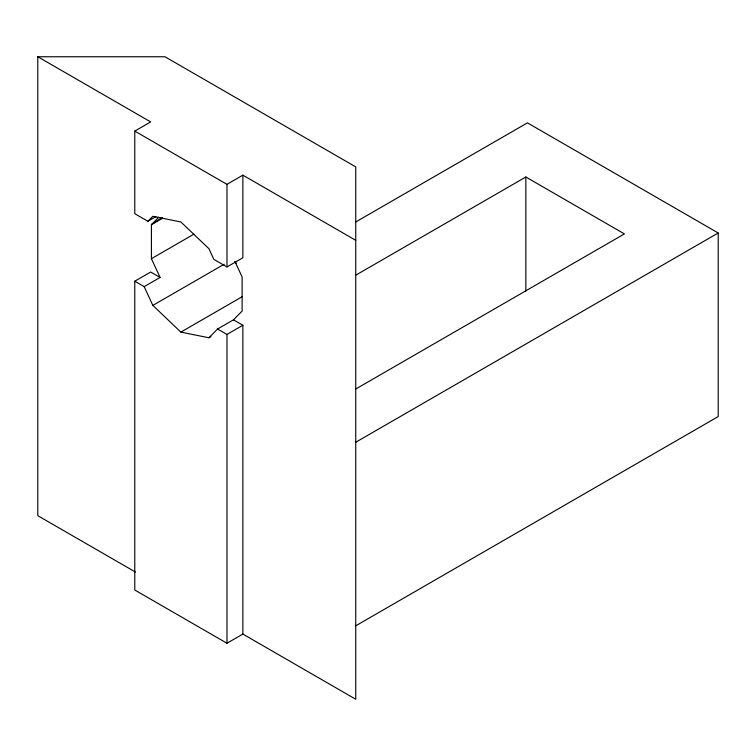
<?xml version="1.0" encoding="UTF-8"?>
<svg xmlns="http://www.w3.org/2000/svg" width="756" height="756" viewBox="0 0 756 756"><rect width="100%" height="100%" fill="white"/><g stroke="black" fill="none" stroke-linecap="round" stroke-linejoin="round"><path stroke-width="1.13" d="M147.911 221.291L152.844 216.301L180.873 221.971L208.911 248.667L213.844 259.355L226.98 266.944L242.874 257.768L242.874 175.156L226.98 184.341L134.776 131.1L134.776 213.712L147.911 221.291L155.859 216.707M158.854 217.133L151.417 224.655L151.417 258.694L160.074 277.461L144.179 286.637L134.776 281.204L134.776 590.02L226.98 643.252L242.874 634.076L355.745 699.243L355.745 166.896L164.978 56.757L37.8 56.757L37.8 515.677L135.418 572.037M144.179 286.637L152.844 305.405L180.873 332.111L208.911 337.771L217.567 329.011L233.462 319.835L242.128 311.066L242.128 277.027L234.984 261.538M162.134 217.463L151.417 224.655L162.521 218.248M134.776 131.1L150.671 121.924L37.8 56.757M151.417 258.694L193.81 234.218M134.776 281.204L150.671 272.028L160.074 277.461M152.844 305.405L224.173 264.222M355.906 221.877L527.433 122.85L718.2 232.99L718.2 416.556L355.745 625.817M180.873 332.111L242.014 296.806M208.911 337.771L210.943 336.6M217.567 329.011L226.98 334.445L242.874 325.26L242.874 634.076M356.199 274.938L525.845 176.999L624.409 233.906L355.632 389.075M355.745 442.251L718.2 232.99M242.874 175.156L355.745 240.323M233.462 319.835L242.874 325.26M234.88 261.945L236.571 263.56M525.845 176.999L525.845 291.136M226.98 184.341L226.98 266.944M226.98 334.445L226.98 643.252"/></g></svg>
